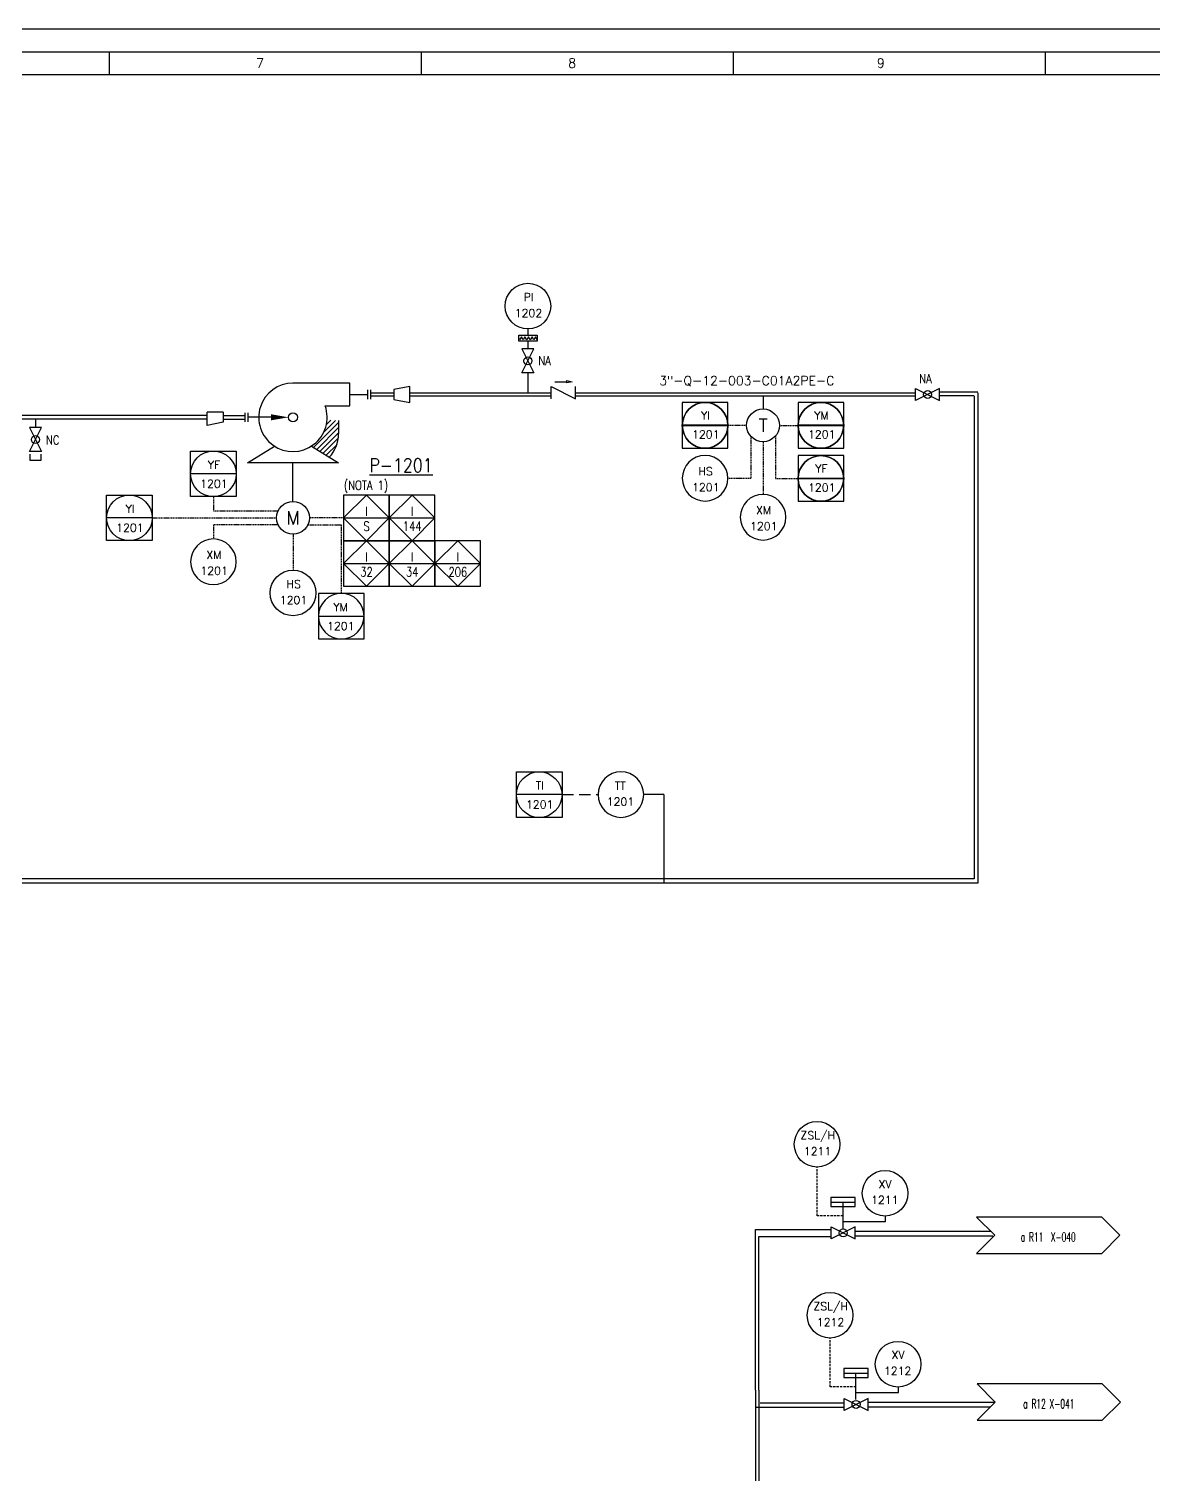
# Model space of a CAD drawing. Header units: metres. Extents: x 91 to 3133, y 1612 to 2206.
# Drawn here: x 2557.6 to 2804, y 1888.8 to 2205.7 of the extents above; entities that cross this region are included whole.
import ezdxf
from ezdxf.enums import TextEntityAlignment as Align

# ---------------------------------------------------------------- set-up
doc = ezdxf.new("R2010")
doc.units = ezdxf.units.M
doc.linetypes.add('TRAZOS', pattern=[0.75, 0.5, -0.25])
for name, color, linetype in [('CAJETIN', 1, 'Continuous'), ('EQUIPOS', 5, 'Continuous'), ('FORMATO', 7, 'Continuous'), ('INSTRUMENTOS', 1, 'Continuous'), ('TEX', 7, 'Continuous'), ('TEXTO-INSTRUMENTACION', 7, 'Continuous'), ('TEXTO-VALVULAS Y ACCESORIOS', 7, 'Continuous'), ('TUBERIA', 5, 'Continuous'), ('TUBERÍA2', 1, 'TRAZOS'), ('VALVULAS Y ACCESORIOS', 1, 'Continuous')]:
    doc.layers.add(name, color=color, linetype=linetype)
doc.layers.add('TUBERÍA3', color=1, linetype='Continuous', true_color=0xff0000)
doc.styles.add('PY', font='ROMANS.shx')
doc.styles.add('PY1', font='ROMANS.shx', dxfattribs={"width": 0.8})
doc.styles.add('TXT', font='txt')
doc.linetypes.add('SEÑAL_MECANICA2', pattern='A,4.411183,["o",PY,S=4.130212,R=360,X=0,Y=-1.374288],0.588817,-0.374158,["",PY,S=2,R=360,X=0,Y=-0.688262],-2.183682', length=7.55784)

# ---------------------------------------------------------------- blocks, each defined once
blk = doc.blocks.new('BANDERA DE FLUJO')
at = {"layer": 'TEX', "color": 1, "ltscale": 0.1, "flags": 128}
blk.add_lwpolyline([(-4, 4), (-31.46, 4), (-27.46, 0), (-31.46, -4), (-4, -4), (0, 0)], close=True, dxfattribs=at)
at = {"layer": 'TEX', "style": 'PY1', "width": 0.8}
for tag, p in [('ETIQUETA-LINEA-1', (-15.73, 0.61)), ('ETIQUETA-LINEA-2', (-15.73, -2.91))]:
    blk.add_attdef(tag, text='', height=2, dxfattribs=at).set_placement(p, align=Align.CENTER)
blk = doc.blocks.new('REDUCCION')
at = {"color": 1}
for p, q in [((0, 2), (0, -2)), ((4, 1.25), (0, 2)), ((4, -1.25), (4, 1.25)), ((0, -2), (4, -1.25))]:
    blk.add_line(p, q, dxfattribs=at)
at = {"style": 'PY1', "width": 0.8}
blk.add_attdef('.', text='', height=2, dxfattribs=at).set_placement((2, -3.65), align=Align.MIDDLE)
blk = doc.blocks.new('SEÑAL CIR')
at = {"color": 1}
blk.add_circle((0, 5.7), 5.7, dxfattribs=at)
at = {"layer": 'INSTRUMENTOS', "linetype": 'Continuous', "style": 'PY', "flags": 4}
for p in [(0.18, 6.94), (0.13, 2.95)]:
    blk.add_attdef('---', text='', height=2, dxfattribs=at).set_placement(p, align=Align.CENTER)
blk = doc.blocks.new('VALV GLOB-V')
at = {"layer": 'INSTRUMENTOS', "color": 1, "flags": 128}
blk.add_lwpolyline([(5.7, -1.43), (5.7, 1.43), (0, -1.43), (0, 1.43)], close=True, dxfattribs=at)
at = {"layer": 'INSTRUMENTOS', "color": 1}
blk.add_circle((2.85, 0), 0.95, dxfattribs=at)
at = {"layer": 'INSTRUMENTOS', "color": 7, "linetype": 'SEÑAL_MECANICA2', "style": 'PY'}
blk.add_attdef('REF.', text='', height=2, dxfattribs=at).set_placement((3, -3.37), align=Align.MIDDLE)
blk = doc.blocks.new('SEÑAL CIRCU MARCO')
at = {"color": 1, "linetype": 'Continuous', "ltscale": 0.5}
blk.add_line((5.7, 5.7), (-5.7, 5.7), dxfattribs=at)
at = {"color": 1, "flags": 128}
blk.add_lwpolyline([(5.7, 0), (-5.7, 0), (-5.7, 11.4), (5.7, 11.4)], close=True, dxfattribs=at)
at = {"color": 1}
blk.add_circle((0, 5.7), 5.7, dxfattribs=at)
at = {"style": 'PY'}
for tag, p in [('XXX', (0.18, 7.98)), ('YYY', (0.13, 3.24))]:
    blk.add_attdef(tag, text='', height=2, dxfattribs=at).set_placement(p, align=Align.MIDDLE)
blk = doc.blocks.new('FLECHA')
at = {"color": 1}
blk.add_solid([(-0.88, -5), (0.87, -5), (0, 0)], dxfattribs=at)
blk = doc.blocks.new('DIAFRAGMA')
at = {"layer": 'INSTRUMENTOS', "color": 1, "ltscale": 0.1, "flags": 128}
blk.add_lwpolyline([(0, -2.25), (0, 2.25), (1.5, 2.25), (1.5, -2.25)], close=True, dxfattribs=at)
blk.add_lwpolyline([(0.46, -2.25), (1.12, -1.86), (0.38, -1.43), (1.12, -1), (0.38, -0.56), (1.12, -0.13), (0.38, 0.3), (1.12, 0.73), (0.38, 1.17), (1.12, 1.6), (0.38, 2.03), (0.75, 2.25)], dxfattribs=at)
blk = doc.blocks.new('VALVULA RETENCION')
at = {"layer": 'VALVULAS Y ACCESORIOS'}
blk.add_line((0.79, 2.4), (3.43, 2.4), dxfattribs=at)
at = {"layer": 'VALVULAS Y ACCESORIOS', "flags": 128}
blk.add_lwpolyline([(0, -1.33), (0, 1.33), (5.33, -1.33), (5.33, 1.33)], dxfattribs=at)
blk.add_lwpolyline([(4.65, 2.4), (3.43, 2.14), (3.43, 2.66)], close=True, dxfattribs=at)
at = {"layer": 'TEXTO-VALVULAS Y ACCESORIOS', "linetype": 'SEÑAL_MECANICA2', "style": 'PY1', "width": 0.8}
blk.add_attdef('REF.', text='', height=2, dxfattribs=at).set_placement((2.94, -3.07), align=Align.MIDDLE)
blk = doc.blocks.new('SECUENCIA PROGRAMADA EN SISTEMA DE CONTROL PLC')
at = {"layer": 'INSTRUMENTOS'}
blk.add_line((-5, 5), (5, 5), dxfattribs=at)
at = {"layer": 'INSTRUMENTOS', "flags": 128}
for points in [[(0, 0), (-5, 5), (0, 10), (5, 5)], [(-5, 0), (5, 0), (5, 10), (-5, 10)]]:
    blk.add_lwpolyline(points, close=True, dxfattribs=at)
at = {"layer": 'TEXTO-INSTRUMENTACION', "linetype": 'Continuous', "style": 'PY1', "width": 0.8}
for tag, p in [('XXX', (0.01, 6.43)), ('YYY', (0.01, 3.17))]:
    blk.add_attdef(tag, text='', height=2, dxfattribs=at).set_placement(p, align=Align.MIDDLE_CENTER)
blk = doc.blocks.new('MARCO-A1')
at = {"layer": 'FORMATO', "color": 5}
for p, q in [((420.5, 589), (420.5, 584)), ((488.92, 589), (488.92, 584)), ((557.33, 589), (557.33, 584)), ((625.75, 589), (625.75, 584))]:
    blk.add_line(p, q, dxfattribs=at)
at = {"layer": 'FORMATO', "color": 1}
blk.add_lwpolyline([(0, 594), (841, 594), (841, 0), (0, 0)], close=True, dxfattribs=at)
at = {"layer": 'FORMATO', "color": 5}
blk.add_lwpolyline([(5, 589), (836, 589), (836, 5), (5, 5)], close=True, dxfattribs=at)
at = {"layer": 'FORMATO', "color": 8, "linetype": 'Continuous'}
blk.add_lwpolyline([(10, 584), (831, 584), (831, 10), (10, 10)], close=True, dxfattribs=at)
at = {"layer": 'FORMATO', "color": 1, "style": 'PY'}
for s, p in [('7', (452.75, 585.5)), ('8', (521.17, 585.5)), ('9', (588.85, 585.5))]:
    blk.add_text(s, height=2, dxfattribs=at).set_placement(p)

msp = doc.modelspace()

# ---------------------------------------------------------------- hatches: boundary and pattern name
at = {"layer": 'EQUIPOS'}
h = msp.add_hatch(dxfattribs=at)
h.set_pattern_fill('ANSI31', color=4, scale=0.25, style=0)
h.set_pattern_definition([(45, (1569.2119, 3165.65665), (-0.561266, 0.561266), [])])
h.paths.add_polyline_path([(2625.45, 2116.89), (2625.45, 2119.82), (2622.94, 2120, -0.236498), (2619.51, 2114.23), (2623.41, 2111.81, 0.193128)])

# ---------------------------------------------------------------- linework, layer by layer
at = {"color": 1}
for p, q in [((2666.98, 2139.92), (2666.98, 2138.56)), ((2666.98, 2137.21), (2666.98, 2135.54)), ((2666.98, 2130.28), (2666.98, 2125.94)), ((2559.01, 2120.14), (2559.01, 2118.28)), ((2596.63, 2118.78), (2596.63, 2121.64)), ((2600.14, 2121.64), (2596.63, 2121.64)), ((2600.14, 2121.64), (2600.14, 2119.44)), ((2600.14, 2119.44), (2596.63, 2118.78)), ((2615.46, 2102.1), (2615.46, 2110.54)), ((2696.74, 2037.81), (2692.36, 2037.81))]:
    msp.add_line(p, q, dxfattribs=at)
at = {"color": 5, "linetype": 'ByBlock'}
msp.add_line((2765.61, 2126.06), (2757.16, 2126.06), dxfattribs=at)
at = {"color": 4, "linetype": 'ByBlock'}
msp.add_line((2764.78, 2125.23), (2757.26, 2125.23), dxfattribs=at)
at = {"color": 240, "true_color": 0xed1f24}
msp.add_line((2696.74, 2037.81), (2696.74, 2018.36), dxfattribs=at)
at = {"color": 5}
for p, q in [((2738.74, 1942.06), (2768.47, 1942.06)), ((2717.9, 1904.48), (2736.15, 1904.48)), ((2741.53, 1904.62), (2769.34, 1904.62))]:
    msp.add_line(p, q, dxfattribs=at)
at = {"color": 4}
for p, q in [((2738.78, 1941.05), (2768.92, 1941.05)), ((2716.91, 1903.47), (2736.24, 1903.47)), ((2741.57, 1903.61), (2768.36, 1903.61))]:
    msp.add_line(p, q, dxfattribs=at)
at = {"color": 1, "flags": 128}
msp.add_lwpolyline([(2557.76, 2112.48), (2557.76, 2111.17), (2560.26, 2111.17), (2560.26, 2112.48)], dxfattribs=at)
at = {"color": 1}
for centre in [(2718.52, 2118.78), (2615.47, 2098.5)]:
    msp.add_circle(centre, 3.6, dxfattribs=at)
at = {"layer": 'CAJETIN', "color": 1, "linetype": 'TRAZOS', "ltscale": 5}
msp.add_line((2674.44, 2037.81), (2682.37, 2037.81), dxfattribs=at)
at = {"layer": 'EQUIPOS', "linetype": 'Continuous'}
for p, q in [((2627.96, 2125.54), (2631.86, 2125.54)), ((2611.54, 2120.54), (2605.62, 2120.54))]:
    msp.add_line(p, q, dxfattribs=at)
at = {"layer": 'EQUIPOS', "color": 4}
msp.add_line((2625.45, 2119.82), (2625.45, 2116.89), dxfattribs=at)
at = {"layer": 'EQUIPOS'}
msp.add_line((2717.63, 1907.22), (2717.63, 1804.63), dxfattribs=at)
at = {"layer": 'EQUIPOS', "color": 5, "linetype": 'Continuous'}
msp.add_lwpolyline([(2627.96, 2128.04), (2615.46, 2128.04, 3.146264), (2622.53, 2123.04), (2627.96, 2123.04)], format="xyb", close=True, dxfattribs=at)
msp.add_lwpolyline([(2619.51, 2114.23), (2625.46, 2110.54), (2605.46, 2110.54), (2611.41, 2114.23)], dxfattribs=at)
at = {"layer": 'EQUIPOS'}
msp.add_lwpolyline([(2717.63, 1907.22), (2717.63, 1940.95), (2733.46, 1940.95)], dxfattribs=at)
at = {"layer": 'EQUIPOS', "color": 5, "linetype": 'Continuous'}
msp.add_circle((2615.46, 2120.54), 1, dxfattribs=at)
at = {"layer": 'EQUIPOS', "color": 4}
msp.add_arc((2618.1, 2116.89), 7.35, 316.2767, 0, dxfattribs=at)
at = {"layer": 'TUBERIA', "color": 5, "linetype": 'Continuous'}
for p, q in [((2632.52, 2125.94), (2637.57, 2125.94)), ((2641.08, 2125.94), (2672.05, 2125.94)), ((2677.38, 2125.94), (2685.44, 2125.94)), ((2685.44, 2125.94), (2751.93, 2125.94)), ((2586, 2120.94), (2554.91, 2120.94)), ((2596.63, 2120.94), (2586, 2120.94)), ((2600.14, 2120.94), (2604.96, 2120.94))]:
    msp.add_line(p, q, dxfattribs=at)
at = {"layer": 'TUBERIA', "color": 4, "linetype": 'Continuous'}
for p, q in [((2637.57, 2125.14), (2632.52, 2125.14)), ((2672.05, 2125.14), (2641.08, 2125.14)), ((2685.44, 2125.14), (2677.38, 2125.14)), ((2751.93, 2125.14), (2685.44, 2125.14)), ((2586, 2120.14), (2554.91, 2120.14)), ((2596.63, 2120.14), (2586, 2120.14)), ((2600.14, 2120.14), (2604.96, 2120.14)), ((2716.83, 1907.21), (2716.83, 1804.61))]:
    msp.add_line(p, q, dxfattribs=at)
at = {"layer": 'TUBERIA', "linetype": 'Continuous'}
msp.add_line((2606.04, 2120.54), (2605.62, 2120.54), dxfattribs=at)
at = {"layer": 'TUBERIA', "color": 1, "linetype": 'TRAZOS', "ltscale": 0.5}
for p, q in [((2584.61, 2098.5), (2611.87, 2098.5)), ((2626.57, 2098.5), (2619.07, 2098.5)), ((2615.47, 2094.9), (2615.47, 2087.02))]:
    msp.add_line(p, q, dxfattribs=at)
at = {"layer": 'TUBERIA', "color": 4, "linetype": 'Continuous'}
for points in [[(2764.83, 2125.14), (2764.83, 2019.33), (2199.43, 2019.33), (2199.43, 1891.42), (2325.47, 1891.42)], [(2716.83, 1907.21), (2716.83, 1942.45), (2733.36, 1942.45)]]:
    msp.add_lwpolyline(points, dxfattribs=at)
at = {"layer": 'TUBERIA', "color": 5, "linetype": 'Continuous'}
msp.add_lwpolyline([(2765.63, 2125.94), (2765.63, 2018.36), (2200.41, 2018.36), (2200.41, 1892.22), (2325.47, 1892.22)], dxfattribs=at)
at = {"layer": 'TUBERÍA2', "ltscale": 0.5}
for points in [[(2714.92, 2118.78), (2710.81, 2118.78)], [(2722.12, 2118.78), (2726.22, 2118.78)], [(2715.81, 2116.41), (2715.81, 2107.14), (2710.81, 2107.14)], [(2718.52, 2115.18), (2718.52, 2103.63)], [(2721.22, 2116.41), (2721.22, 2107.14), (2726.22, 2107.14)]]:
    msp.add_lwpolyline(points, dxfattribs=at)
at = {"layer": 'TUBERÍA2', "color": 1, "ltscale": 0.5}
for points in [[(2598.01, 2103.14), (2598.01, 2100.03), (2612.21, 2100.03)], [(2612.21, 2096.96), (2598.01, 2096.96), (2598.01, 2093.86)], [(2618.72, 2096.96), (2626.06, 2096.96), (2626.06, 2081.94)]]:
    msp.add_lwpolyline(points, dxfattribs=at)
at = {"layer": 'TUBERÍA2'}
for points in [[(2736.05, 1945.45), (2730.36, 1945.45), (2730.36, 1956.14)], [(2738.89, 1907.97), (2733.2, 1907.97), (2733.2, 1918.66)]]:
    msp.add_lwpolyline(points, dxfattribs=at)
at = {"layer": 'TUBERÍA3'}
for points in [[(2718.52, 2125.14), (2718.52, 2122.38)], [(2700.81, 2118.78), (2710.81, 2118.78)], [(2726.22, 2118.78), (2736.22, 2118.78)], [(2726.22, 2107.14), (2736.22, 2107.14)], [(2736.05, 1944.22), (2745.35, 1944.22)], [(2745.35, 1944.22), (2745.35, 1945.33)], [(2748.19, 1906.74), (2748.19, 1907.85)], [(2738.89, 1906.74), (2748.19, 1906.74)]]:
    msp.add_lwpolyline(points, dxfattribs=at)
for centre in [(2705.81, 2118.78), (2731.22, 2118.78), (2731.22, 2107.14)]:
    msp.add_circle(centre, 5, dxfattribs=at)
at = {"layer": 'VALVULAS Y ACCESORIOS', "ltscale": 0.1}
for p, q in [((2631.86, 2124.54), (2631.86, 2126.54)), ((2632.52, 2124.54), (2632.52, 2126.54)), ((2604.96, 2119.54), (2604.96, 2121.54)), ((2604.96, 2119.54), (2604.96, 2121.54)), ((2605.62, 2119.54), (2605.62, 2121.54)), ((2605.62, 2119.54), (2605.62, 2121.54))]:
    msp.add_line(p, q, dxfattribs=at)
at = {"layer": 'VALVULAS Y ACCESORIOS'}
for p, q in [((2733.39, 1948.47), (2738.72, 1948.47)), ((2736.05, 1942.66), (2736.05, 1948.47)), ((2736.22, 1910.99), (2741.55, 1910.99)), ((2738.89, 1905.18), (2738.89, 1910.99))]:
    msp.add_line(p, q, dxfattribs=at)
at = {"layer": 'VALVULAS Y ACCESORIOS', "flags": 128}
for points in [[(2733.39, 1949.47), (2733.39, 1947.47), (2738.72, 1947.47), (2738.72, 1949.47)], [(2736.22, 1911.99), (2736.22, 1909.99), (2741.55, 1909.99), (2741.55, 1911.99)]]:
    msp.add_lwpolyline(points, close=True, dxfattribs=at)

# ---------------------------------------------------------------- block references
msp.add_blockref('MARCO-A1', (2154.63, 1611.7))
at = {"linetype": 'Continuous'}
ref = msp.add_blockref('SEÑAL CIR', (2666.98, 2139.92), dxfattribs=dict(at, xscale=0.877100000000155, yscale=0.877100000000155, zscale=0.877100000000155))
ref.add_attrib('---', 'PI', dxfattribs={"layer": 'INSTRUMENTOS', "color": 7, "linetype": 'Continuous', "height": 1.754, "style": 'PY'}).set_placement((2667.13, 2146.01), align=Align.CENTER)
ref.add_attrib('---', '1202', dxfattribs={"layer": 'INSTRUMENTOS', "color": 7, "linetype": 'Continuous', "height": 1.754, "style": 'PY'}).set_placement((2667.09, 2142.51), align=Align.CENTER)
at = {"color": 1, "linetype": 'Continuous', "xscale": 0.8999999999999773, "yscale": 0.8999999999999773, "zscale": 0.8999999999999773, "rotation": 90}
msp.add_blockref('DIAFRAGMA', (2666.98, 2137.21), dxfattribs=at)
at = {"linetype": 'Continuous', "rotation": 90}
for p, xscale, yscale, zscale in [((2666.98, 2130.28), 0.9232631578947803, 0.9232631578947803, 0.9232631578947803), ((2559.01, 2113.02), 0.9232631578945529, 0.9232631578945529, 0.9232631578945529)]:
    msp.add_blockref('VALV GLOB-V', p, dxfattribs=dict(at, xscale=xscale, yscale=yscale, zscale=zscale))
at = {"linetype": 'Continuous'}
msp.add_blockref('VALVULA RETENCION', (2672.05, 2125.94), dxfattribs=at)
for p, xscale, yscale, zscale in [((2751.97, 2125.54), 0.9232631578947803, 0.9232631578947803, 0.9232631578947803), ((2733.46, 1941.71), 0.9232631578945529, 0.9232631578945529, 0.9232631578945529), ((2736.27, 1904.11), 0.9232631578945529, 0.9232631578945529, 0.9232631578945529)]:
    msp.add_blockref('VALV GLOB-V', p, dxfattribs=dict(at, xscale=xscale, yscale=yscale, zscale=zscale))
ref = msp.add_blockref('SEÑAL CIRCU MARCO', (2705.81, 2123.78), dxfattribs=dict(xscale=-0.8771000000000413, yscale=0.8771000000000413, zscale=0.8771000000000413, rotation=180))
ref.add_attrib('XXX', '1201', dxfattribs={"height": 1.754, "style": 'PY'}).set_placement((2705.97, 2116.78), align=Align.MIDDLE)
ref.add_attrib('YYY', 'YI', dxfattribs={"height": 1.754, "style": 'PY'}).set_placement((2705.92, 2120.94), align=Align.MIDDLE)
ref = msp.add_blockref('SEÑAL CIRCU MARCO', (2731.22, 2123.78), dxfattribs=dict(xscale=-0.8771000000000413, yscale=0.8771000000000413, zscale=0.8771000000000413, rotation=180))
ref.add_attrib('XXX', '1201', dxfattribs={"height": 1.754, "style": 'PY'}).set_placement((2731.38, 2116.78), align=Align.MIDDLE)
ref.add_attrib('YYY', 'YM', dxfattribs={"height": 1.754, "style": 'PY'}).set_placement((2731.33, 2120.94), align=Align.MIDDLE)
for p, xscale, yscale, zscale, values in [((2598.01, 2103.14), 0.8771000000000413, 0.8771000000000413, 0.8771000000000413, {'XXX': 'YF', 'YYY': '1201'}), ((2579.6, 2093.5), 0.877100000000155, 0.877100000000155, 0.877100000000155, {'XXX': 'YI', 'YYY': '1201'}), ((2669.44, 2032.8), 0.8777884135909062, 0.8777884135909062, 0.8777884135909062, {'XXX': 'TI', 'YYY': '1201'})]:
    msp.add_blockref('SEÑAL CIRCU MARCO', p, dxfattribs=dict(xscale=xscale, yscale=yscale, zscale=zscale)).add_auto_attribs(values)
ref = msp.add_blockref('SEÑAL CIR', (2705.81, 2112.17), dxfattribs=dict(at, xscale=-0.8771000000000413, yscale=0.8771000000000413, zscale=0.8771000000000413, rotation=180))
ref.add_attrib('---', '1201', dxfattribs={"layer": 'INSTRUMENTOS', "color": 7, "linetype": 'Continuous', "height": 1.754, "style": 'PY'}).set_placement((2705.97, 2104.33), align=Align.CENTER)
ref.add_attrib('---', 'HS', dxfattribs={"layer": 'INSTRUMENTOS', "color": 7, "linetype": 'Continuous', "height": 1.754, "style": 'PY'}).set_placement((2705.92, 2107.82), align=Align.CENTER)
ref = msp.add_blockref('SEÑAL CIRCU MARCO', (2731.22, 2112.14), dxfattribs=dict(xscale=-0.8771000000000413, yscale=0.8771000000000413, zscale=0.8771000000000413, rotation=180))
ref.add_attrib('XXX', '1201', dxfattribs={"height": 1.754, "style": 'PY'}).set_placement((2731.38, 2105.14), align=Align.MIDDLE)
ref.add_attrib('YYY', 'YF', dxfattribs={"height": 1.754, "style": 'PY'}).set_placement((2731.33, 2109.3), align=Align.MIDDLE)
ref = msp.add_blockref('SECUENCIA PROGRAMADA EN SISTEMA DE CONTROL PLC', (2631.58, 2093.49), dxfattribs=dict(xscale=1.001089596937504, yscale=1.001089596937504, zscale=1.001089596937504))
ref.add_attrib('XXX', 'I', dxfattribs={"layer": 'TEXTO-INSTRUMENTACION', "linetype": 'Continuous', "height": 2, "style": 'TXT'}).set_placement((2631.59, 2099.93), align=Align.MIDDLE_CENTER)
ref.add_attrib('YYY', 'S', dxfattribs={"layer": 'TEXTO-INSTRUMENTACION', "linetype": 'Continuous', "height": 2, "style": 'PY1', "width": 0.8}).set_placement((2631.59, 2096.66), align=Align.MIDDLE_CENTER)
ref = msp.add_blockref('SECUENCIA PROGRAMADA EN SISTEMA DE CONTROL PLC', (2641.59, 2093.49), dxfattribs=dict(xscale=1.001089596937504, yscale=1.001089596937504, zscale=1.001089596937504))
ref.add_attrib('XXX', 'I', dxfattribs={"layer": 'TEXTO-INSTRUMENTACION', "linetype": 'Continuous', "height": 2, "style": 'TXT'}).set_placement((2641.6, 2099.93), align=Align.MIDDLE_CENTER)
ref.add_attrib('YYY', '144', dxfattribs={"layer": 'TEXTO-INSTRUMENTACION', "linetype": 'Continuous', "height": 2.002, "style": 'PY1', "width": 0.8}).set_placement((2641.6, 2096.66), align=Align.MIDDLE_CENTER)
ref = msp.add_blockref('SEÑAL CIR', (2718.52, 2103.63), dxfattribs=dict(at, xscale=-0.8771000000000413, yscale=0.8771000000000413, zscale=0.8771000000000413, rotation=180))
ref.add_attrib('---', '1201', dxfattribs={"layer": 'INSTRUMENTOS', "color": 7, "linetype": 'Continuous', "height": 1.754, "style": 'PY'}).set_placement((2718.68, 2095.79), align=Align.CENTER)
ref.add_attrib('---', 'XM', dxfattribs={"layer": 'INSTRUMENTOS', "color": 7, "linetype": 'Continuous', "height": 1.754, "style": 'PY'}).set_placement((2718.63, 2099.29), align=Align.CENTER)
ref = msp.add_blockref('SEÑAL CIR', (2598.01, 2093.86), dxfattribs=dict(at, xscale=-0.8771000000000413, yscale=0.8771000000000413, zscale=0.8771000000000413, rotation=180))
ref.add_attrib('---', '1201', dxfattribs={"layer": 'INSTRUMENTOS', "color": 7, "linetype": 'Continuous', "height": 1.754, "style": 'PY'}).set_placement((2598.17, 2086.02), align=Align.CENTER)
ref.add_attrib('---', 'XM', dxfattribs={"layer": 'INSTRUMENTOS', "color": 7, "linetype": 'Continuous', "height": 1.754, "style": 'PY'}).set_placement((2598.12, 2089.52), align=Align.CENTER)
ref = msp.add_blockref('SECUENCIA PROGRAMADA EN SISTEMA DE CONTROL PLC', (2631.58, 2083.48), dxfattribs=dict(xscale=1.001089596937504, yscale=1.001089596937504, zscale=1.001089596937504))
ref.add_attrib('XXX', 'I', dxfattribs={"layer": 'TEXTO-INSTRUMENTACION', "linetype": 'Continuous', "height": 2, "style": 'TXT'}).set_placement((2631.59, 2089.92), align=Align.MIDDLE_CENTER)
ref.add_attrib('YYY', '32', dxfattribs={"layer": 'TEXTO-INSTRUMENTACION', "linetype": 'Continuous', "height": 2.002, "style": 'PY1', "width": 0.8}).set_placement((2631.59, 2086.65), align=Align.MIDDLE_CENTER)
ref = msp.add_blockref('SECUENCIA PROGRAMADA EN SISTEMA DE CONTROL PLC', (2641.59, 2083.48), dxfattribs=dict(xscale=1.001089596937504, yscale=1.001089596937504, zscale=1.001089596937504))
ref.add_attrib('XXX', 'I', dxfattribs={"layer": 'TEXTO-INSTRUMENTACION', "linetype": 'Continuous', "height": 2, "style": 'TXT'}).set_placement((2641.6, 2089.92), align=Align.MIDDLE_CENTER)
ref.add_attrib('YYY', '34', dxfattribs={"layer": 'TEXTO-INSTRUMENTACION', "linetype": 'Continuous', "height": 2.002, "style": 'PY1', "width": 0.8}).set_placement((2641.6, 2086.65), align=Align.MIDDLE_CENTER)
ref = msp.add_blockref('SECUENCIA PROGRAMADA EN SISTEMA DE CONTROL PLC', (2651.6, 2083.48), dxfattribs=dict(xscale=1.001089596937504, yscale=1.001089596937504, zscale=1.001089596937504))
ref.add_attrib('XXX', 'I', dxfattribs={"layer": 'TEXTO-INSTRUMENTACION', "linetype": 'Continuous', "height": 2, "style": 'TXT'}).set_placement((2651.61, 2089.92), align=Align.MIDDLE_CENTER)
ref.add_attrib('YYY', '206', dxfattribs={"layer": 'TEXTO-INSTRUMENTACION', "linetype": 'Continuous', "height": 2.002, "style": 'PY1', "width": 0.8}).set_placement((2651.61, 2086.65), align=Align.MIDDLE_CENTER)
ref = msp.add_blockref('SEÑAL CIR', (2615.47, 2077.02), dxfattribs=dict(at, xscale=0.877100000000155, yscale=0.877100000000155, zscale=0.877100000000155))
ref.add_attrib('---', 'HS', dxfattribs={"layer": 'INSTRUMENTOS', "color": 7, "linetype": 'Continuous', "height": 1.754, "style": 'PY'}).set_placement((2615.62, 2083.1), align=Align.CENTER)
ref.add_attrib('---', '1201', dxfattribs={"layer": 'INSTRUMENTOS', "color": 7, "linetype": 'Continuous', "height": 1.754, "style": 'PY'}).set_placement((2615.58, 2079.6), align=Align.CENTER)
ref = msp.add_blockref('SEÑAL CIRCU MARCO', (2626.06, 2071.94), dxfattribs=dict(xscale=-0.8771000000000413, yscale=0.8771000000000413, zscale=0.8771000000000413))
ref.add_attrib('XXX', 'YM', dxfattribs={"height": 1.754, "style": 'PY'}).set_placement((2625.9, 2078.94), align=Align.MIDDLE)
ref.add_attrib('YYY', '1201', dxfattribs={"height": 1.754, "style": 'PY'}).set_placement((2625.95, 2074.78), align=Align.MIDDLE)
ref = msp.add_blockref('SEÑAL CIR', (2687.37, 2032.81), dxfattribs=dict(at, xscale=-0.8770999999999276, yscale=0.8770999999999276, zscale=0.8770999999999276))
ref.add_attrib('---', 'TT', dxfattribs={"layer": 'INSTRUMENTOS', "color": 7, "linetype": 'Continuous', "height": 1.754, "style": 'PY'}).set_placement((2687.21, 2038.89), align=Align.CENTER)
ref.add_attrib('---', '1201', dxfattribs={"layer": 'INSTRUMENTOS', "color": 7, "linetype": 'Continuous', "height": 1.754, "style": 'PY'}).set_placement((2687.25, 2035.39), align=Align.CENTER)
ref = msp.add_blockref('SEÑAL CIR', (2730.36, 1956.14), dxfattribs=dict(at, xscale=0.8771000000000413, yscale=0.8771000000000413, zscale=0.8771000000000413))
ref.add_attrib('---', 'ZSL/H', dxfattribs={"layer": 'INSTRUMENTOS', "color": 7, "linetype": 'Continuous', "height": 1.754, "style": 'PY'}).set_placement((2730.52, 1962.23), align=Align.CENTER)
ref.add_attrib('---', '1211', dxfattribs={"layer": 'INSTRUMENTOS', "color": 7, "linetype": 'Continuous', "height": 1.754, "style": 'PY'}).set_placement((2730.47, 1958.73), align=Align.CENTER)
ref = msp.add_blockref('SEÑAL CIR', (2745.27, 1945.4), dxfattribs=dict(at, xscale=0.8770999999999276, yscale=0.8770999999999276, zscale=0.8770999999999276))
ref.add_attrib('---', 'XV', dxfattribs={"layer": 'INSTRUMENTOS', "color": 7, "linetype": 'Continuous', "height": 1.754, "style": 'PY'}).set_placement((2745.27, 1951.55), align=Align.CENTER)
ref.add_attrib('---', '1211', dxfattribs={"layer": 'INSTRUMENTOS', "color": 7, "linetype": 'Continuous', "height": 1.754, "style": 'PY'}).set_placement((2745.2, 1948.06), align=Align.CENTER)
ref = msp.add_blockref('BANDERA DE FLUJO', (2796.77, 1941.2))
ref.add_attrib('ETIQUETA-LINEA-1', 'a R11  X-040', dxfattribs={"layer": 'TEX', "height": 2, "style": 'PY1', "width": 0.6}).set_placement((2781.04, 1941.81), align=Align.TOP_CENTER)
ref = msp.add_blockref('SEÑAL CIR', (2733.2, 1918.66), dxfattribs=dict(at, xscale=0.8771000000000413, yscale=0.8771000000000413, zscale=0.8771000000000413))
ref.add_attrib('---', 'ZSL/H', dxfattribs={"layer": 'INSTRUMENTOS', "color": 7, "linetype": 'Continuous', "height": 1.754, "style": 'PY'}).set_placement((2733.35, 1924.75), align=Align.CENTER)
ref.add_attrib('---', '1212', dxfattribs={"layer": 'INSTRUMENTOS', "color": 7, "linetype": 'Continuous', "height": 1.754, "style": 'PY'}).set_placement((2733.31, 1921.25), align=Align.CENTER)
ref = msp.add_blockref('SEÑAL CIR', (2748.11, 1907.92), dxfattribs=dict(at, xscale=0.8770999999999276, yscale=0.8770999999999276, zscale=0.8770999999999276))
ref.add_attrib('---', 'XV', dxfattribs={"layer": 'INSTRUMENTOS', "color": 7, "linetype": 'Continuous', "height": 1.754, "style": 'PY'}).set_placement((2748.11, 1914.07), align=Align.CENTER)
ref.add_attrib('---', '1212', dxfattribs={"layer": 'INSTRUMENTOS', "color": 7, "linetype": 'Continuous', "height": 1.754, "style": 'PY'}).set_placement((2748.03, 1910.58), align=Align.CENTER)
ref = msp.add_blockref('BANDERA DE FLUJO', (2796.9, 1904.63))
ref.add_attrib('ETIQUETA-LINEA-1', 'a R12 X-041', dxfattribs={"layer": 'TEX', "height": 2, "style": 'PY1', "width": 0.6}).set_placement((2781.17, 1905.24), align=Align.TOP_CENTER)
at = {"layer": 'INSTRUMENTOS', "xscale": 0.7600000000002183, "yscale": 0.7600000000002183, "zscale": 0.7600000000002183, "rotation": 270}
msp.add_blockref('FLECHA', (2614.46, 2120.54), dxfattribs=at)
at = {"layer": 'TUBERIA', "color": 5, "linetype": 'Continuous', "xscale": 0.877100000000155, "yscale": 0.877100000000155, "zscale": 0.877100000000155, "rotation": 180}
msp.add_blockref('REDUCCION', (2641.08, 2125.54), dxfattribs=at)

# ---------------------------------------------------------------- texts
at = {"color": 7, "style": 'PY'}
for s, p in [('T', (2718.52, 2118.78)), ('M', (2615.47, 2098.5))]:
    msp.add_text(s, height=2.92, dxfattribs=at).set_placement(p, align=Align.MIDDLE)
at = {"layer": 'EQUIPOS', "color": 6, "linetype": 'Continuous', "style": 'PY', "width": 0.85}
msp.add_text('%%UP-1201', height=3, dxfattribs=at).set_placement((2639.17, 2108.54), align=Align.CENTER)
at = {"layer": 'TEX', "color": 7, "char_height": 2, "width": 28.6036, "attachment_point": 5, "style": 'PY1'}
for s, insert in [('NA', (2670.64, 2132.95)), ('NA', (2754.12, 2129)), ('NC', (2562.8, 2115.57)), ('(NOTA 1)', (2631.47, 2105.31))]:
    msp.add_mtext(s, dxfattribs=dict(at, insert=insert))
at = {"layer": 'TEXTO-VALVULAS Y ACCESORIOS', "style": 'PY'}
msp.add_text('3"-Q-12-003-C01A2PE-C', height=2, dxfattribs=at).set_placement((2714.96, 2127.58), align=Align.CENTER)

doc.saveas('drawing.dxf')
